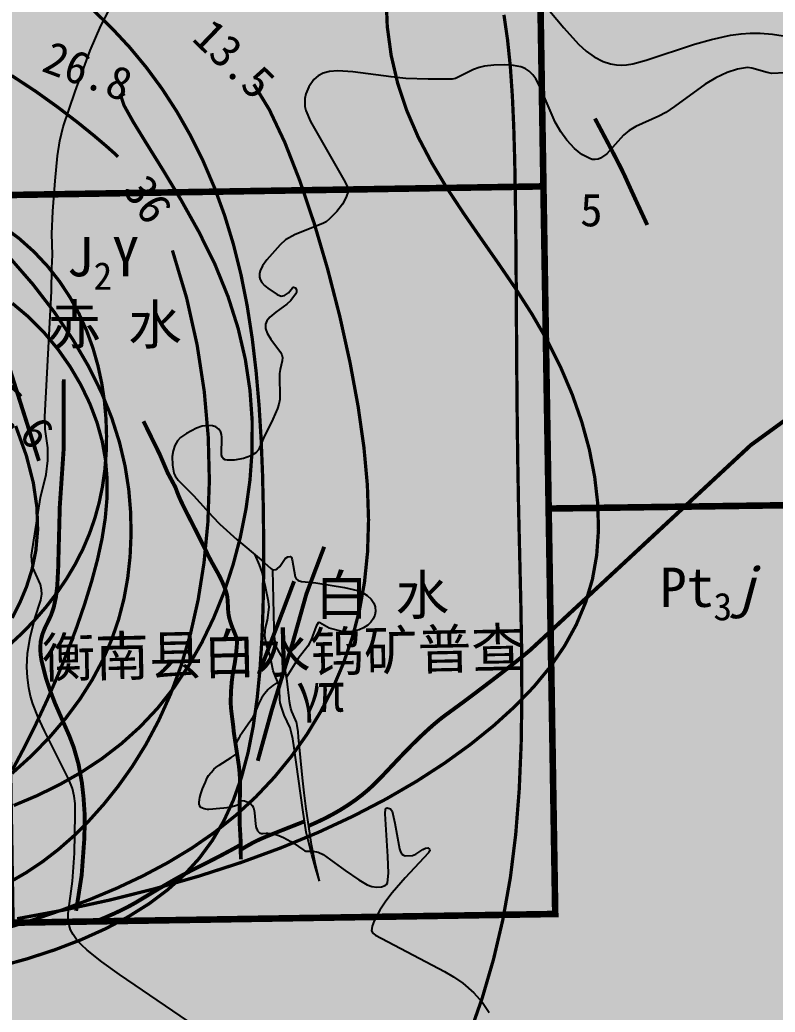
# Model space of a CAD drawing. Extents: x 13788 to 14373, y 59028 to 59855.
# Drawn here: x 14040.7 to 14098.3, y 59502.3 to 59577.8 of the extents above; entities that cross this region are included whole.
import ezdxf

# ---------------------------------------------------------------- set-up
doc = ezdxf.new("R2010")
doc.units = 0
doc.header["$LTSCALE"] = 0.5
doc.header["$MEASUREMENT"] = 0
for name, color, linetype in [('图例WL', 7, 'Continuous'), ('地名', 7, 'Continuous'), ('地层代号', 7, 'Continuous'), ('地质界线', 7, 'Continuous'), ('塘江沅', 7, 'Continuous'), ('填色', 6, 'Continuous'), ('异常WL', 7, 'Continuous'), ('异常WT', 7, 'Continuous'), ('构造', 7, 'Continuous'), ('石英脉', 6, 'Continuous')]:
    doc.layers.add(name, color=color, linetype=linetype)
doc.styles.add('HZTXT', font='', dxfattribs={"height": 1})
doc.styles.get("Standard").update_dxf_attribs({"font": ''})
doc.styles.get('HZTXT').set_extended_font_data('SimSun')
doc.styles.get('Standard').set_extended_font_data('SimSun')

msp = doc.modelspace()

# ---------------------------------------------------------------- hatches: boundary and pattern name
at = {"layer": '地质界线', "linetype": 'Continuous'}
h = msp.add_hatch(color=1, dxfattribs=at)
h.paths.add_polyline_path([(14060.006, 59535.95), (14059.846, 59536.006), (14059.252, 59536.613), (14058.642, 59537.098), (14058.986, 59536.328), (14059.175, 59535.761), (14059.428, 59534.66), (14059.664, 59533.537), (14059.717, 59533.11), (14059.587, 59532.113), (14059.447, 59531.517), (14059.414, 59531.307), (14059.397, 59530.901), (14059.433, 59530.612), (14059.516, 59530.238), (14059.634, 59529.869), (14060.106, 59531.1), (14060.091, 59531.483)])
h.paths.add_polyline_path([(14060.39, 59529.83), (14060.309, 59529.98), (14060.249, 59530.117), (14060.187, 59530.331), (14060.14, 59530.607), (14060.113, 59530.931), (14060.106, 59531.1), (14059.634, 59529.869), (14059.784, 59529.396), (14059.935, 59528.631), (14060.031, 59528.255), (14060.117, 59528.003), (14060.409, 59527.306), (14060.467, 59527.128), (14060.476, 59527.064), (14060.926, 59528.511), (14060.905, 59528.694), (14060.858, 59528.924), (14060.823, 59529.037), (14060.729, 59529.258), (14060.615, 59529.466)])
h.paths.add_polyline_path([(14061.121, 59527.246), (14061.086, 59527.471), (14060.978, 59528.048), (14060.926, 59528.511), (14060.476, 59527.064), (14060.507, 59526.837), (14060.528, 59526.074), (14060.567, 59525.808), (14060.647, 59525.475), (14060.853, 59524.887), (14061.306, 59523.899), (14061.424, 59523.508), (14061.512, 59523.07), (14061.621, 59522.395), (14062.272, 59517.67), (14062.547, 59515.955), (14062.679, 59515.347), (14062.962, 59514.256), (14063.235, 59513.258), (14063.539, 59512.233), (14063.222, 59513.634), (14062.953, 59515.034), (14062.727, 59516.407), (14062.54, 59517.728), (14062.386, 59518.971), (14062.262, 59520.112), (14061.961, 59523.2), (14061.918, 59523.598), (14061.849, 59524.09), (14061.82, 59524.23), (14061.79, 59524.331), (14061.542, 59524.914), (14061.454, 59525.147), (14061.379, 59525.391), (14061.321, 59525.645), (14061.276, 59525.907), (14061.24, 59526.176)])
at = {"layer": '填色', "true_color": 0xf5e173}
h = msp.add_hatch(color=41, dxfattribs=at)
h.paths.add_polyline_path([(14239.999, 59800.002), (13799.999, 59800.002), (13799.999, 59040.002), (14239.999, 59040.002)])
h.paths.add_polyline_path([(14090.685, 59568.548), (14090.638, 59568.658), (14090.592, 59568.768), (14090.546, 59568.878), (14090.5, 59568.986), (14090.454, 59569.095), (14090.409, 59569.202), (14090.364, 59569.309), (14090.319, 59569.414), (14090.275, 59569.519), (14090.231, 59569.623), (14090.187, 59569.726), (14090.144, 59569.828), (14090.101, 59569.929), (14090.058, 59570.028), (14090.016, 59570.127), (14089.975, 59570.224), (14089.934, 59570.32), (14089.893, 59570.415), (14089.853, 59570.508), (14089.814, 59570.6), (14089.775, 59570.69), (14089.736, 59570.779), (14089.699, 59570.866), (14089.662, 59570.952), (14089.625, 59571.036), (14089.589, 59571.118), (14089.554, 59571.198), (14089.52, 59571.277), (14089.486, 59571.354), (14089.486, 59571.354), (14089.721, 59570.818), (14090.262, 59569.55), (14090.726, 59568.451), (14090.726, 59568.451), (14090.726, 59568.451)], flags=16)
at = {"layer": '填色', "linetype": 'Continuous', "true_color": 0xfb98f3}
h = msp.add_hatch(color=211, dxfattribs=at)
h.paths.add_polyline_path([(14067.727, 59509.209), (14068.155, 59510.018), (14068.593, 59510.712), (14069.084, 59511.341), (14070.073, 59512.477), (14071.86, 59514.39), (14071.949, 59514.543), (14071.938, 59514.665), (14071.796, 59514.761), (14071.619, 59514.755), (14071.422, 59514.654), (14070.88, 59514.277), (14070.641, 59514.19), (14070.086, 59514.166), (14069.95, 59514.207), (14069.829, 59514.292), (14069.716, 59514.468), (14069.644, 59514.697), (14069.281, 59516.652), (14069.079, 59517.552), (14068.948, 59517.747), (14068.706, 59517.819), (14068.624, 59517.798), (14068.578, 59517.734), (14068.545, 59517.364), (14068.768, 59514.105), (14068.801, 59512.84), (14068.73, 59512.105), (14068.665, 59511.983), (14068.557, 59511.897), (14068.266, 59511.8), (14067.919, 59511.778), (14067.545, 59511.828), (14067.186, 59511.957), (14066.559, 59512.331), (14065.495, 59513.035), (14063.838, 59514.257), (14063.441, 59514.447), (14063.051, 59514.522), (14063.222, 59513.634), (14063.539, 59512.233), (14063.235, 59513.258), (14062.962, 59514.256), (14062.679, 59515.347), (14062.547, 59515.955), (14062.272, 59517.67), (14061.621, 59522.395), (14061.512, 59523.07), (14061.424, 59523.508), (14061.306, 59523.899), (14060.853, 59524.887), (14060.647, 59525.475), (14060.567, 59525.808), (14060.528, 59526.074), (14060.507, 59526.837), (14060.467, 59527.128), (14060.409, 59527.306), (14060.117, 59528.003), (14060.031, 59528.255), (14059.935, 59528.631), (14059.784, 59529.396), (14059.516, 59530.238), (14059.433, 59530.612), (14059.397, 59530.901), (14059.414, 59531.307), (14059.447, 59531.517), (14059.587, 59532.113), (14059.717, 59533.11), (14059.664, 59533.537), (14059.428, 59534.66), (14059.175, 59535.761), (14058.986, 59536.328), (14058.645, 59537.092), (14057.254, 59538.255), (14055.962, 59539.419), (14055.39, 59540.003), (14053.961, 59541.603), (14052.798, 59542.788), (14052.549, 59543.105), (14052.455, 59543.317), (14052.358, 59543.93), (14052.334, 59544.566), (14052.393, 59545.009), (14052.531, 59545.418), (14052.733, 59545.77), (14052.965, 59546.023), (14053.422, 59546.342), (14054.172, 59546.73), (14054.602, 59546.881), (14055.065, 59546.938), (14055.398, 59546.914), (14055.665, 59546.829), (14055.877, 59546.664), (14056.027, 59546.436), (14056.089, 59546.262), (14056.12, 59546.044), (14056.09, 59544.698), (14056.134, 59544.522), (14056.227, 59544.403), (14056.373, 59544.334), (14056.549, 59544.299), (14057.047, 59544.305), (14057.753, 59544.437), (14058.317, 59544.635), (14058.704, 59544.868), (14058.897, 59545.092), (14059.291, 59545.983), (14059.999, 59547.411), (14060.348, 59548.222), (14060.458, 59548.561), (14060.52, 59548.931), (14060.511, 59550.895), (14060.554, 59551.21), (14060.717, 59551.861), (14060.729, 59552.116), (14060.673, 59552.33), (14060.57, 59552.536), (14059.847, 59553.524), (14059.572, 59553.975), (14059.442, 59554.327), (14059.425, 59554.657), (14059.528, 59554.911), (14059.772, 59555.183), (14060.231, 59555.571), (14061.062, 59556.184), (14061.36, 59556.461), (14061.728, 59556.943), (14061.788, 59557.092), (14061.795, 59557.242), (14061.716, 59557.421), (14061.566, 59557.471), (14061.492, 59557.422), (14061.182, 59557.051), (14060.883, 59556.852), (14060.625, 59556.802), (14060.321, 59556.926), (14059.618, 59557.389), (14059.354, 59557.616), (14059.156, 59557.838), (14059.026, 59558.066), (14058.975, 59558.239), (14058.971, 59558.494), (14059.022, 59558.726), (14059.2, 59559.093), (14059.543, 59559.55), (14060.558, 59560.701), (14060.971, 59561.08), (14061.697, 59561.501), (14063.812, 59562.314), (14064.053, 59562.456), (14064.322, 59562.673), (14064.863, 59563.235), (14065.307, 59563.811), (14065.586, 59564.322), (14065.748, 59564.842), (14065.711, 59565.055), (14065.507, 59565.485), (14062.876, 59570.106), (14062.507, 59570.938), (14062.441, 59571.244), (14062.422, 59571.519), (14062.443, 59571.844), (14062.511, 59572.198), (14062.729, 59572.727), (14063.13, 59573.297), (14063.455, 59573.582), (14063.841, 59573.777), (14064.313, 59573.899), (14064.955, 59573.952), (14066.1, 59573.883), (14069.022, 59573.492), (14070.128, 59573.377), (14071.822, 59573.311), (14073.653, 59573.328), (14073.915, 59573.382), (14075.269, 59574.055), (14075.702, 59574.203), (14076.126, 59574.303), (14076.835, 59574.392), (14077.66, 59574.414), (14078.317, 59574.364), (14078.874, 59574.251), (14079.207, 59574.121), (14079.523, 59573.919), (14079.809, 59573.647), (14080.038, 59573.34), (14080.355, 59572.719), (14081.51, 59570.044), (14081.925, 59569.314), (14082.39, 59568.665), (14082.967, 59568.036), (14083.529, 59567.585), (14084.129, 59567.265), (14084.325, 59567.213), (14084.557, 59567.201), (14084.778, 59567.231), (14084.945, 59567.294), (14085.448, 59567.638), (14086.711, 59569.049), (14087.128, 59569.413), (14087.654, 59569.707), (14089.401, 59570.506), (14089.937, 59570.787), (14090.601, 59571.228), (14092.927, 59572.933), (14093.739, 59573.416), (14094.604, 59573.827), (14095.389, 59574.088), (14096.141, 59574.2), (14096.482, 59574.162), (14097.645, 59573.822), (14098.017, 59573.761), (14098.994, 59573.808), (14100.489, 59574.007), (14102.299, 59574.34), (14103.616, 59574.682), (14104.034, 59574.847), (14104.399, 59575.057), (14104.605, 59575.25), (14104.665, 59575.417), (14104.631, 59575.503), (14104.544, 59575.594), (14104.239, 59575.718), (14102.317, 59576.077), (14098.049, 59576.746), (14097.122, 59576.833), (14096.359, 59576.835), (14095.659, 59576.779), (14094.866, 59576.671), (14093.41, 59576.349), (14092.124, 59575.974), (14088.425, 59574.776), (14087.407, 59574.5), (14086.925, 59574.418), (14086.544, 59574.391), (14086.184, 59574.412), (14085.725, 59574.491), (14085.164, 59574.67), (14084.475, 59575.028), (14083.866, 59575.46), (14083.282, 59575.988), (14082.153, 59577.238), (14078.013, 59582.184), (14077.329, 59582.9), (14076.534, 59583.653), (14075.744, 59584.312), (14074.904, 59584.904), (14074.092, 59585.38), (14073.268, 59585.768), (14072.705, 59585.978), (14072.06, 59586.165), (14071.469, 59586.291), (14070.777, 59586.389), (14061.467, 59587.046), (14060.445, 59587.08), (14059.597, 59587.05), (14057.571, 59586.885), (14056.323, 59586.729), (14055.901, 59586.625), (14055.398, 59586.435), (14053.743, 59585.595), (14052.527, 59584.865), (14052.077, 59584.542), (14051.586, 59584.134), (14050.617, 59583.166), (14049.616, 59581.951), (14048.713, 59580.667), (14047.797, 59579.137), (14046.904, 59577.374), (14046.095, 59575.496), (14044.934, 59572.384), (14044.019, 59569.683), (14043.767, 59568.635), (14043.599, 59567.49), (14043.409, 59565.569), (14043.227, 59563.255), (14043.151, 59561.53), (14043.208, 59559.946), (14043.155, 59558.921), (14043.125, 59557.17), (14042.623, 59547.599), (14042.646, 59546.656), (14042.853, 59545.238), (14042.847, 59544.283), (14042.73, 59543.2), (14042.301, 59541.453), (14041.606, 59537.057), (14041.63, 59536.603), (14041.717, 59536.133), (14042.29, 59534.821), (14042.388, 59534.425), (14042.403, 59534.084), (14042.318, 59533.623), (14041.858, 59532.249), (14041.503, 59530.801), (14041.306, 59529.602), (14041.262, 59528.522), (14041.3, 59527.752), (14041.405, 59526.964), (14041.535, 59526.321), (14041.712, 59525.744), (14042.107, 59524.774), (14042.6, 59523.687), (14044.45, 59519.964), (14044.729, 59519.284), (14044.874, 59518.699), (14044.929, 59518.141), (14044.949, 59517.294), (14044.887, 59514.376), (14044.736, 59512.22), (14044.401, 59509.777), (14044.409, 59509.193), (14044.473, 59508.871), (14044.594, 59508.529), (14044.782, 59508.168), (14045.052, 59507.789), (14045.411, 59507.391), (14045.854, 59506.975), (14046.962, 59506.087), (14048.31, 59505.125), (14054.678, 59500.778), (14058.309, 59498.256), (14060.462, 59496.703), (14060.969, 59496.299), (14061.286, 59495.995), (14061.867, 59495.247), (14062.547, 59494.191), (14063.196, 59493.006), (14063.771, 59491.759), (14064.502, 59489.825), (14065.189, 59487.808), (14065.533, 59486.59), (14065.831, 59485.174), (14066.038, 59483.801), (14066.171, 59482.533), (14066.266, 59481.009), (14066.291, 59479.683), (14066.251, 59477.798), (14066.155, 59475.925), (14066.033, 59474.476), (14065.825, 59472.758), (14065.445, 59470.36), (14064.897, 59467.797), (14064.12, 59464.843), (14062.304, 59458.698), (14062.057, 59457.527), (14061.904, 59456.301), (14061.857, 59455.578), (14061.854, 59454.958), (14061.893, 59454.255), (14061.975, 59453.546), (14062.107, 59452.809), (14062.304, 59451.983), (14062.495, 59451.338), (14062.733, 59450.686), (14063.512, 59448.855), (14065.747, 59444.006), (14066.471, 59442.28), (14066.904, 59441.096), (14067.202, 59440.167), (14068.016, 59437.112), (14068.251, 59436.34), (14068.726, 59435.139), (14069.321, 59433.912), (14069.816, 59433.049), (14070.377, 59432.2), (14071.083, 59431.262), (14071.726, 59430.518), (14072.423, 59429.803), (14073.179, 59429.11), (14074.008, 59428.434), (14074.895, 59427.791), (14075.986, 59427.1), (14077.187, 59426.453), (14078.555, 59425.836), (14080.075, 59425.257), (14081.253, 59424.899), (14082.512, 59424.629), (14083.442, 59424.524), (14084.326, 59424.546), (14085.527, 59424.727), (14086.694, 59425.035), (14088.093, 59425.536), (14089.713, 59426.255), (14091.414, 59427.132), (14092.627, 59427.839), (14093.15, 59428.231), (14093.646, 59428.66), (14093.936, 59428.96), (14094.22, 59429.326), (14094.508, 59429.828), (14094.69, 59430.319), (14094.779, 59430.768), (14094.814, 59431.386), (14094.78, 59432.093), (14094.685, 59432.76), (14094.515, 59433.468), (14094.23, 59434.324), (14093.84, 59435.23), (14093.412, 59436.035), (14088.905, 59443.099), (14088.375, 59443.99), (14087.845, 59444.984), (14087.093, 59446.608), (14086.54, 59448.072), (14086.081, 59449.71), (14085.809, 59451.223), (14085.656, 59452.91), (14085.638, 59454.424), (14085.747, 59456.147), (14086.004, 59457.981), (14086.291, 59459.361), (14086.637, 59460.623), (14088.012, 59464.648), (14088.421, 59465.963), (14088.709, 59467.172), (14088.934, 59468.588), (14089.018, 59469.887), (14088.97, 59471.059), (14088.877, 59471.754), (14088.752, 59472.401), (14088.593, 59473.043), (14088.409, 59473.618), (14088.164, 59474.215), (14087.806, 59474.954), (14086.94, 59476.485), (14086.484, 59477.16), (14086.061, 59477.715), (14085.669, 59478.165), (14085.278, 59478.529), (14084.73, 59478.963), (14084.321, 59479.189), (14079.91, 59480.96), (14079.177, 59481.306), (14078.349, 59481.78), (14077.429, 59482.431), (14076.742, 59483.059), (14076.116, 59483.857), (14075.911, 59484.198), (14075.727, 59484.598), (14075.458, 59485.47), (14075.278, 59486.466), (14075.214, 59487.353), (14075.246, 59488.368), (14075.473, 59490.749), (14075.78, 59492.732), (14076.113, 59494.237), (14076.879, 59497.105), (14077.059, 59498.117), (14077.132, 59499.084), (14077.108, 59500.078), (14077.001, 59500.793), (14076.814, 59501.446), (14076.47, 59502.219), (14075.971, 59502.98), (14075.305, 59503.73), (14074.461, 59504.455), (14073.769, 59504.931), (14073.065, 59505.341), (14067.825, 59508.115), (14067.602, 59508.271), (14067.504, 59508.451), (14067.569, 59508.814)])
h.paths.add_polyline_path([(14060.978, 59528.048), (14061.03, 59527.772), (14061.457, 59528.419), (14061.981, 59529.319), (14062.512, 59529.879), (14062.686, 59530.127), (14062.919, 59530.622), (14063.283, 59531.645), (14063.427, 59531.906), (14063.508, 59531.944), (14063.583, 59531.928), (14064.095, 59531.582), (14064.29, 59531.488), (14065.16, 59531.255), (14065.517, 59531.211), (14065.902, 59531.214), (14066.494, 59531.339), (14066.869, 59531.497), (14067.205, 59531.706), (14067.481, 59531.959), (14067.683, 59532.249), (14067.803, 59532.567), (14067.833, 59532.905), (14067.764, 59533.253), (14067.691, 59533.427), (14067.461, 59533.763), (14067.112, 59534.065), (14066.638, 59534.314), (14066.353, 59534.413), (14065.4, 59534.62), (14063.835, 59534.825), (14063.38, 59534.97), (14062.268, 59535.033), (14062.036, 59535.083), (14061.879, 59535.153), (14061.748, 59535.278), (14061.638, 59535.5), (14061.524, 59536.595), (14061.436, 59536.869), (14061.323, 59536.98), (14061.141, 59536.967), (14060.945, 59536.833), (14060.823, 59536.685), (14060.58, 59536.259), (14060.451, 59536.103), (14060.297, 59535.981), (14060.086, 59535.922), (14060.006, 59535.95), (14060.091, 59531.483), (14060.113, 59530.931), (14060.14, 59530.607), (14060.187, 59530.331), (14060.249, 59530.117), (14060.309, 59529.98), (14060.39, 59529.83), (14060.615, 59529.466), (14060.729, 59529.258), (14060.823, 59529.037), (14060.858, 59528.924), (14060.905, 59528.694)], flags=17)

# ---------------------------------------------------------------- linework, layer by layer
at = {"layer": '地质界线', "linetype": 'Continuous'}
for points in [[(14078.013, 59582.184), (14082.153, 59577.238), (14083.282, 59575.988), (14083.866, 59575.46), (14084.475, 59575.028), (14085.164, 59574.67), (14085.725, 59574.491), (14086.184, 59574.412), (14086.544, 59574.391), (14086.925, 59574.418), (14087.407, 59574.5), (14088.425, 59574.776), (14092.124, 59575.974), (14093.41, 59576.349), (14094.866, 59576.671), (14095.659, 59576.779), (14096.359, 59576.835), (14097.122, 59576.833), (14098.049, 59576.746), (14102.317, 59576.077)], [(14054.678, 59500.778), (14048.31, 59505.125), (14046.962, 59506.087), (14045.854, 59506.975), (14045.411, 59507.391), (14045.052, 59507.789), (14044.782, 59508.168), (14044.594, 59508.529), (14044.473, 59508.871), (14044.409, 59509.193), (14044.401, 59509.777), (14044.736, 59512.22), (14044.887, 59514.376), (14044.949, 59517.294), (14044.929, 59518.141), (14044.874, 59518.699), (14044.729, 59519.284), (14044.45, 59519.964), (14042.6, 59523.687), (14042.107, 59524.774), (14041.712, 59525.744), (14041.535, 59526.321), (14041.405, 59526.964), (14041.3, 59527.752), (14041.262, 59528.522), (14041.306, 59529.602), (14041.503, 59530.801), (14041.858, 59532.249), (14042.318, 59533.623), (14042.403, 59534.084), (14042.388, 59534.425), (14042.29, 59534.821), (14041.717, 59536.133), (14041.63, 59536.603), (14041.606, 59537.057), (14042.301, 59541.453), (14042.73, 59543.2), (14042.847, 59544.283), (14042.853, 59545.238), (14042.646, 59546.656), (14042.623, 59547.599), (14043.125, 59557.17), (14043.155, 59558.921), (14043.208, 59559.946), (14043.151, 59561.53), (14043.227, 59563.255), (14043.409, 59565.569), (14043.599, 59567.49), (14043.767, 59568.635), (14044.019, 59569.683), (14044.934, 59572.384), (14046.095, 59575.496), (14046.904, 59577.374), (14047.797, 59579.137)], [(14098.994, 59573.808), (14098.017, 59573.761), (14097.645, 59573.822), (14096.482, 59574.162), (14096.141, 59574.2), (14095.389, 59574.088), (14094.604, 59573.827), (14093.739, 59573.416), (14092.927, 59572.933), (14090.601, 59571.228), (14089.937, 59570.787), (14089.401, 59570.506), (14087.654, 59569.707), (14087.128, 59569.413), (14086.711, 59569.049), (14085.448, 59567.638), (14084.945, 59567.294), (14084.778, 59567.231), (14084.557, 59567.201), (14084.325, 59567.213), (14084.129, 59567.265), (14083.529, 59567.585), (14082.967, 59568.036), (14082.39, 59568.665), (14081.925, 59569.314), (14081.51, 59570.044), (14080.355, 59572.719), (14080.038, 59573.34), (14079.809, 59573.647), (14079.523, 59573.919), (14079.207, 59574.121), (14078.874, 59574.251), (14078.317, 59574.364), (14077.66, 59574.414), (14076.835, 59574.392), (14076.126, 59574.303), (14075.702, 59574.203), (14075.269, 59574.055), (14073.915, 59573.382), (14073.653, 59573.328), (14071.822, 59573.311), (14070.128, 59573.377), (14069.022, 59573.492), (14066.1, 59573.883), (14064.955, 59573.952), (14064.313, 59573.899), (14063.841, 59573.777), (14063.455, 59573.582), (14063.13, 59573.297), (14062.729, 59572.727), (14062.511, 59572.198), (14062.443, 59571.844), (14062.422, 59571.519), (14062.441, 59571.244), (14062.507, 59570.938), (14062.876, 59570.106), (14065.507, 59565.485), (14065.711, 59565.055), (14065.748, 59564.842), (14065.586, 59564.322), (14065.307, 59563.811), (14064.863, 59563.235), (14064.322, 59562.673), (14064.053, 59562.456), (14063.812, 59562.314), (14061.697, 59561.501), (14060.971, 59561.08), (14060.558, 59560.701), (14059.543, 59559.55), (14059.2, 59559.093), (14059.022, 59558.726), (14058.971, 59558.494), (14058.975, 59558.239), (14059.026, 59558.066), (14059.156, 59557.838), (14059.354, 59557.616), (14059.618, 59557.389), (14060.321, 59556.926), (14060.625, 59556.802), (14060.883, 59556.852), (14061.182, 59557.051), (14061.492, 59557.422), (14061.566, 59557.471), (14061.716, 59557.421), (14061.795, 59557.242), (14061.788, 59557.092), (14061.728, 59556.943), (14061.36, 59556.461), (14061.062, 59556.184), (14060.231, 59555.571), (14059.772, 59555.183), (14059.528, 59554.911), (14059.425, 59554.657), (14059.442, 59554.327), (14059.572, 59553.975), (14059.847, 59553.524), (14060.57, 59552.536), (14060.673, 59552.33), (14060.729, 59552.116), (14060.717, 59551.861), (14060.554, 59551.21), (14060.511, 59550.895), (14060.52, 59548.931), (14060.458, 59548.561), (14060.348, 59548.222), (14059.999, 59547.411), (14059.291, 59545.983), (14058.897, 59545.092), (14058.704, 59544.868), (14058.317, 59544.635), (14057.753, 59544.437), (14057.047, 59544.305), (14056.549, 59544.299), (14056.373, 59544.334), (14056.227, 59544.403), (14056.134, 59544.522), (14056.09, 59544.698), (14056.12, 59546.044), (14056.089, 59546.262), (14056.027, 59546.436), (14055.877, 59546.664), (14055.665, 59546.829), (14055.398, 59546.914), (14055.065, 59546.938), (14054.602, 59546.881), (14054.172, 59546.73), (14053.422, 59546.342), (14052.965, 59546.023), (14052.733, 59545.77), (14052.531, 59545.418), (14052.393, 59545.009), (14052.334, 59544.566), (14052.358, 59543.93), (14052.455, 59543.317), (14052.549, 59543.105), (14052.798, 59542.788), (14053.961, 59541.603), (14055.39, 59540.003), (14055.962, 59539.419), (14057.254, 59538.255), (14059.096, 59536.714), (14059.837, 59536.054), (14059.958, 59535.978), (14060.081, 59535.945), (14060.215, 59535.962), (14060.331, 59536.016), (14060.536, 59536.212), (14060.938, 59536.813), (14061.138, 59536.947), (14061.311, 59536.959), (14061.406, 59536.885), (14061.48, 59536.711), (14061.693, 59535.41), (14061.782, 59535.254), (14061.92, 59535.14), (14062.172, 59535.058), (14063.271, 59534.957), (14065.451, 59534.594), (14066.435, 59534.379), (14066.823, 59534.214), (14067.19, 59533.985), (14067.476, 59533.717), (14067.698, 59533.394), (14067.789, 59533.115), (14067.817, 59532.779), (14067.766, 59532.489), (14067.649, 59532.216), (14067.469, 59531.965), (14067.233, 59531.743), (14066.907, 59531.529), (14066.572, 59531.381), (14065.877, 59531.228), (14065.568, 59531.217), (14065.273, 59531.246), (14064.288, 59531.502), (14063.573, 59531.92), (14063.517, 59531.936), (14063.455, 59531.911), (14063.303, 59531.656), (14062.904, 59530.619), (14062.671, 59530.123), (14061.938, 59529.187), (14061.03, 59527.772)], [(14063.051, 59514.522), (14063.441, 59514.447), (14063.838, 59514.257), (14065.495, 59513.035), (14066.559, 59512.331), (14067.186, 59511.957), (14067.545, 59511.828), (14067.919, 59511.778), (14068.266, 59511.8), (14068.557, 59511.897), (14068.665, 59511.983), (14068.73, 59512.105), (14068.801, 59512.84), (14068.768, 59514.105), (14068.545, 59517.364), (14068.578, 59517.734), (14068.624, 59517.798), (14068.706, 59517.819), (14068.948, 59517.747), (14069.079, 59517.552), (14069.281, 59516.652), (14069.644, 59514.697), (14069.716, 59514.468), (14069.829, 59514.292), (14069.95, 59514.207), (14070.086, 59514.166), (14070.641, 59514.19), (14070.88, 59514.277), (14071.422, 59514.654), (14071.619, 59514.755), (14071.796, 59514.761), (14071.938, 59514.665), (14071.949, 59514.543), (14071.86, 59514.39), (14070.073, 59512.477), (14069.084, 59511.341), (14068.593, 59510.712), (14068.155, 59510.018), (14067.727, 59509.209), (14067.569, 59508.814), (14067.504, 59508.451), (14067.602, 59508.271), (14067.825, 59508.115), (14073.065, 59505.341), (14073.769, 59504.931), (14074.461, 59504.455), (14075.305, 59503.73), (14075.971, 59502.98), (14076.47, 59502.219)]]:
    msp.add_lwpolyline(points, dxfattribs=at)
at = {"layer": '地质界线', "color": 7, "linetype": 'Continuous'}
msp.add_lwpolyline([(14063.539, 59512.233), (14063.235, 59513.258), (14062.962, 59514.256), (14062.679, 59515.347), (14062.547, 59515.955), (14062.272, 59517.67), (14061.621, 59522.395), (14061.512, 59523.07), (14061.424, 59523.508), (14061.306, 59523.899), (14060.853, 59524.887), (14060.647, 59525.475), (14060.567, 59525.808), (14060.528, 59526.074), (14060.507, 59526.837), (14060.467, 59527.128), (14060.409, 59527.306), (14060.117, 59528.003), (14060.031, 59528.255), (14059.935, 59528.631), (14059.784, 59529.396), (14059.516, 59530.238), (14059.433, 59530.612), (14059.397, 59530.901), (14059.414, 59531.307), (14059.447, 59531.517), (14059.587, 59532.113), (14059.717, 59533.11), (14059.664, 59533.537), (14059.428, 59534.66), (14059.175, 59535.761), (14058.986, 59536.328), (14058.644, 59537.093)], dxfattribs=at)
at = {"layer": '地质界线', "linetype": 'Continuous', "flags": 128}
for points in [[(14063.539, 59512.233), (14063.222, 59513.634), (14062.953, 59515.034), (14062.727, 59516.407), (14062.54, 59517.728), (14062.386, 59518.971), (14062.262, 59520.112), (14061.961, 59523.2), (14061.918, 59523.598), (14061.849, 59524.09), (14061.82, 59524.23), (14061.79, 59524.331), (14061.542, 59524.914), (14061.454, 59525.147), (14061.379, 59525.391), (14061.321, 59525.645), (14061.276, 59525.907), (14061.24, 59526.176), (14061.121, 59527.246), (14061.086, 59527.471), (14060.978, 59528.048), (14060.905, 59528.694), (14060.858, 59528.924), (14060.823, 59529.037), (14060.729, 59529.258), (14060.615, 59529.466), (14060.39, 59529.83), (14060.309, 59529.98), (14060.249, 59530.117), (14060.187, 59530.331), (14060.14, 59530.607), (14060.113, 59530.931), (14060.091, 59531.483), (14060.006, 59535.95)], [(14060.372, 59527.394), (14060.002, 59527.125), (14059.867, 59527.023), (14059.749, 59526.924), (14059.646, 59526.828), (14059.477, 59526.647), (14059.285, 59526.399), (14059.133, 59526.166), (14058.995, 59525.909), (14058.902, 59525.705), (14058.567, 59524.917), (14058.483, 59524.743), (14058.4, 59524.597), (14058.311, 59524.464), (14058.106, 59524.189), (14057.66, 59523.527), (14057.483, 59523.267), (14057.414, 59523.136), (14057.322, 59522.996), (14057.16, 59522.676)], [(14060.372, 59527.394), (14060.002, 59527.125), (14059.867, 59527.023), (14059.749, 59526.924), (14059.646, 59526.828), (14059.477, 59526.647), (14059.285, 59526.399), (14059.133, 59526.166), (14058.995, 59525.909), (14058.902, 59525.705), (14058.567, 59524.917), (14058.483, 59524.743), (14058.4, 59524.597), (14058.311, 59524.464), (14058.106, 59524.189), (14057.66, 59523.527), (14057.483, 59523.267), (14057.414, 59523.136), (14057.322, 59522.996), (14057.16, 59522.676)], [(14055.026, 59520.161), (14055.09, 59520.269), (14055.267, 59520.494), (14055.322, 59520.545), (14055.442, 59520.685), (14055.506, 59520.75), (14055.649, 59520.877), (14055.911, 59521.07), (14056.823, 59521.643), (14057.121, 59521.844), (14057.27, 59521.953)], [(14055.113, 59517.686), (14055.016, 59517.687), (14054.763, 59517.734), (14054.638, 59517.786), (14054.541, 59517.843), (14054.471, 59517.904), (14054.424, 59517.97), (14054.395, 59518.044), (14054.382, 59518.126), (14054.382, 59518.222), (14054.407, 59518.462), (14054.435, 59518.615), (14054.51, 59518.895), (14054.648, 59519.267), (14054.748, 59519.502), (14054.867, 59519.76), (14054.946, 59519.966), (14055.026, 59520.161)], [(14057.475, 59518.095), (14057.221, 59518.004), (14056.811, 59517.878), (14056.503, 59517.811), (14056.262, 59517.782), (14055.947, 59517.768), (14055.671, 59517.733), (14055.425, 59517.709), (14055.113, 59517.686)], [(14057.481, 59518.363), (14057.827, 59518.34), (14058.092, 59518.261), (14058.289, 59518.138), (14058.427, 59517.982), (14058.519, 59517.804), (14058.574, 59517.614), (14058.605, 59517.424), (14058.668, 59516.605), (14058.695, 59516.432), (14058.714, 59516.354), (14058.768, 59516.206), (14058.839, 59516.075), (14058.92, 59515.969), (14059.008, 59515.897), (14059.052, 59515.875), (14059.145, 59515.856), (14059.244, 59515.859), (14059.483, 59515.881), (14059.622, 59515.881), (14059.832, 59515.869), (14060.063, 59515.841), (14060.223, 59515.797), (14060.452, 59515.707), (14060.8, 59515.552), (14061.076, 59515.416), (14061.36, 59515.262), (14061.632, 59515.093), (14062.283, 59514.634), (14062.435, 59514.55), (14062.498, 59514.526), (14062.609, 59514.505), (14062.893, 59514.52)]]:
    msp.add_lwpolyline(points, dxfattribs=at)
at = {"layer": '塘江沅', "color": 5, "ltscale": 2, "const_width": 0.5, "flags": 128}
msp.add_lwpolyline([(14096.145, 59628.322), (14116.567, 59628.656), (14117.473, 59577.039), (14154.954, 59577.548), (14155.84, 59541.664), (14081.005, 59540.613), (14080.326, 59582.486), (14096.887, 59582.755)], close=True, dxfattribs=at)
msp.add_lwpolyline([(14039.198, 59564.485), (14080.607, 59565.154), (14081.506, 59509.731), (14040.088, 59509.062), (14039.198, 59564.485)], dxfattribs=at)
at = {"layer": '异常WL', "color": 210, "const_width": 0.25}
msp.add_lwpolyline([(14040.519, 59509.371), (14044.024, 59510.021), (14047.529, 59510.784), (14050.985, 59511.65), (14054.347, 59512.609), (14057.569, 59513.651), (14060.612, 59514.769), (14063.469, 59515.953), (14066.143, 59517.198), (14068.636, 59518.496), (14070.949, 59519.841), (14073.084, 59521.225), (14075.044, 59522.643), (14076.829, 59524.086), (14078.442, 59525.551), (14079.879, 59527.044), (14081.139, 59528.573), (14082.217, 59530.148), (14083.112, 59531.775), (14083.821, 59533.465), (14084.34, 59535.226), (14084.666, 59537.066), (14084.8, 59538.99), (14084.745, 59540.984), (14084.51, 59543.031), (14084.103, 59545.112), (14083.529, 59547.21), (14082.798, 59549.308), (14081.915, 59551.387), (14080.89, 59553.43), (14079.734, 59555.424), (14078.48, 59557.376), (14077.167, 59559.3), (14075.833, 59561.208), (14074.517, 59563.112), (14073.256, 59565.026), (14072.09, 59566.961), (14071.057, 59568.93), (14070.191, 59570.946), (14069.505, 59573.014), (14069.008, 59575.141), (14068.712, 59577.332), (14068.624, 59579.593)], dxfattribs=at)
at = {"layer": '异常WL', "color": 90, "const_width": 0.25}
for points in [[(14046.327, 59578.565), (14047.723, 59577.214), (14049.071, 59575.767), (14050.355, 59574.222), (14051.563, 59572.581), (14052.69, 59570.842), (14053.733, 59569.008), (14054.688, 59567.078), (14055.553, 59565.053), (14056.325, 59562.935), (14056.999, 59560.723), (14057.574, 59558.419), (14058.047, 59556.025), (14058.428, 59553.556), (14058.724, 59551.029), (14058.948, 59548.46), (14059.106, 59545.866), (14059.211, 59543.263), (14059.271, 59540.669), (14059.297, 59538.1), (14059.293, 59535.572), (14059.253, 59533.099), (14059.166, 59530.693), (14059.018, 59528.367), (14058.8, 59526.135), (14058.499, 59524.009), (14058.104, 59522.003), (14057.603, 59520.128), (14056.987, 59518.394), (14056.249, 59516.796), (14055.384, 59515.323), (14054.388, 59513.967), (14053.255, 59512.719), (14051.981, 59511.568), (14050.56, 59510.506), (14048.989, 59509.523), (14047.264, 59508.611), (14045.394, 59507.771), (14043.391, 59507.003), (14041.265, 59506.311), (14039.028, 59505.695)], [(14040.108, 59573.591), (14041.931, 59572.393), (14043.618, 59571.185), (14045.118, 59570.036), (14046.378, 59569.016), (14047.346, 59568.192), (14047.971, 59567.635), (14048.201, 59567.411)], [(14052.346, 59560.277), (14053.428, 59556.662), (14054.23, 59553.071), (14054.773, 59549.533), (14055.076, 59546.078), (14055.161, 59542.735), (14055.047, 59539.533), (14054.756, 59536.501), (14054.308, 59533.668), (14053.722, 59531.057), (14053.015, 59528.661), (14052.203, 59526.467), (14051.3, 59524.463), (14050.324, 59522.634), (14049.289, 59520.969), (14048.21, 59519.454), (14047.105, 59518.075), (14045.983, 59516.821), (14044.842, 59515.684), (14043.673, 59514.654), (14042.469, 59513.725), (14041.223, 59512.89), (14039.925, 59512.139)]]:
    msp.add_lwpolyline(points, dxfattribs=at)
at = {"layer": '异常WL', "color": 94, "true_color": 0x00af00, "const_width": 0.25}
for points in [[(14075.008, 59500.648), (14075.959, 59503.375), (14076.803, 59506.268), (14077.519, 59509.312), (14078.087, 59512.491), (14078.496, 59515.791), (14078.763, 59519.194), (14078.911, 59522.683), (14078.964, 59526.239), (14078.947, 59529.846), (14078.883, 59533.485), (14078.797, 59537.139), (14078.712, 59540.789), (14078.648, 59544.418), (14078.604, 59548.001), (14078.573, 59551.513), (14078.551, 59554.929), (14078.53, 59558.224), (14078.505, 59561.372), (14078.47, 59564.349), (14078.42, 59567.129), (14078.346, 59569.695), (14078.239, 59572.063), (14078.087, 59574.257), (14077.877, 59576.302), (14077.6, 59578.219)], [(14040.158, 59556.244), (14041.412, 59555.189), (14042.571, 59554.017), (14043.625, 59552.751), (14044.564, 59551.411), (14045.381, 59550.017), (14046.065, 59548.592), (14046.608, 59547.156), (14047.003, 59545.724), (14047.256, 59544.291), (14047.373, 59542.847), (14047.363, 59541.381), (14047.233, 59539.882), (14046.991, 59538.34), (14046.644, 59536.744), (14046.2, 59535.083), (14045.666, 59533.351), (14045.052, 59531.563), (14044.366, 59529.738), (14043.617, 59527.895), (14042.814, 59526.052), (14041.965, 59524.23), (14041.081, 59522.446), (14040.169, 59520.721)]]:
    msp.add_lwpolyline(points, dxfattribs=at)
at = {"layer": '异常WL', "color": 10, "const_width": 0.25}
for points in [[(14058.548, 59572.934), (14059.727, 59571.002), (14060.906, 59568.507), (14062.058, 59565.567), (14063.158, 59562.302), (14064.177, 59558.832), (14065.091, 59555.277), (14065.872, 59551.756), (14066.493, 59548.389), (14066.935, 59545.271), (14067.197, 59542.399), (14067.287, 59539.748), (14067.211, 59537.29), (14066.977, 59534.999), (14066.59, 59532.848), (14066.057, 59530.811), (14065.386, 59528.86), (14064.582, 59526.975), (14063.649, 59525.157), (14062.591, 59523.409), (14061.412, 59521.739), (14060.115, 59520.152), (14058.703, 59518.653), (14057.181, 59517.249), (14055.551, 59515.944), (14053.819, 59514.743), (14051.995, 59513.64), (14050.091, 59512.628), (14048.118, 59511.699), (14046.089, 59510.846), (14044.014, 59510.062), (14041.906, 59509.339), (14039.777, 59508.669)], [(14048.717, 59572.221), (14048.406, 59572.077), (14048.66, 59571.326), (14049.365, 59570.061), (14050.403, 59568.372), (14051.661, 59566.351), (14053.021, 59564.09), (14054.369, 59561.679), (14055.588, 59559.211), (14056.584, 59556.761), (14057.351, 59554.346), (14057.903, 59551.965), (14058.255, 59549.619), (14058.422, 59547.308), (14058.417, 59545.033), (14058.256, 59542.795), (14057.953, 59540.594), (14057.521, 59538.432), (14056.966, 59536.32), (14056.29, 59534.271), (14055.497, 59532.297), (14054.59, 59530.411), (14053.573, 59528.625), (14052.448, 59526.953), (14051.22, 59525.406), (14049.892, 59523.994), (14048.471, 59522.713), (14046.966, 59521.554), (14045.384, 59520.511), (14043.734, 59519.575), (14042.022, 59518.739), (14040.258, 59517.995)], [(14039.414, 59562.121), (14040.667, 59561.189), (14041.807, 59560.17), (14042.835, 59559.073), (14043.751, 59557.911), (14044.552, 59556.695), (14045.242, 59555.435), (14045.822, 59554.141), (14046.3, 59552.821), (14046.68, 59551.483), (14046.968, 59550.137), (14047.169, 59548.79), (14047.288, 59547.45), (14047.331, 59546.127), (14047.301, 59544.827), (14047.199, 59543.552), (14047.022, 59542.299), (14046.768, 59541.07), (14046.436, 59539.864), (14046.022, 59538.679), (14045.525, 59537.516), (14044.943, 59536.373), (14044.275, 59535.251), (14043.526, 59534.155), (14042.701, 59533.09), (14041.806, 59532.06), (14040.845, 59531.072), (14039.825, 59530.13)]]:
    msp.add_lwpolyline(points, dxfattribs=at)
at = {"layer": '异常WL', "color": 170, "const_width": 0.25}
for points in [[(14040.136, 59520.446), (14041.62, 59521.789), (14042.984, 59523.19), (14044.218, 59524.634), (14045.31, 59526.106), (14046.255, 59527.595), (14047.055, 59529.1), (14047.718, 59530.624), (14048.249, 59532.17), (14048.656, 59533.741), (14048.945, 59535.338), (14049.123, 59536.964), (14049.196, 59538.623), (14049.167, 59540.316), (14049.023, 59542.048), (14048.747, 59543.823), (14048.32, 59545.644), (14047.726, 59547.517), (14046.948, 59549.444), (14045.968, 59551.431), (14044.77, 59553.481), (14043.343, 59555.588), (14041.713, 59557.704), (14039.913, 59559.774)], [(14040.408, 59546.907), (14041.222, 59544.644), (14041.751, 59542.581), (14042.027, 59540.701), (14042.081, 59538.986), (14041.946, 59537.418), (14041.654, 59535.981), (14041.235, 59534.657), (14040.722, 59533.428), (14040.141, 59532.278)]]:
    msp.add_lwpolyline(points, dxfattribs=at)
at = {"layer": '构造', "const_width": 0.3}
for points in [[(14062.736, 59516.447), (14063.233, 59516.667), (14063.688, 59516.88), (14064.106, 59517.087), (14064.49, 59517.289), (14064.843, 59517.486), (14065.169, 59517.677), (14065.754, 59518.047), (14066.269, 59518.404), (14066.73, 59518.752), (14067.151, 59519.099), (14067.35, 59519.274), (14067.732, 59519.631), (14068.288, 59520.193), (14069.67, 59521.662), (14070.551, 59522.569), (14071.003, 59523.015), (14071.453, 59523.444), (14071.889, 59523.845), (14072.3, 59524.206), (14072.673, 59524.516), (14073.017, 59524.785), (14074.36, 59525.768), (14075.186, 59526.384), (14076.686, 59527.523), (14077.615, 59528.238), (14078.605, 59529.02), (14079.107, 59529.426), (14079.605, 59529.838), (14096.405, 59545.449), (14107.405, 59553.446)], [(14057.554, 59514.624), (14058.036, 59514.912), (14058.412, 59515.123), (14058.709, 59515.276), (14059.059, 59515.44), (14059.482, 59515.62), (14060.451, 59516.014), (14062.405, 59516.783)], [(14046.537, 59509.176), (14047.27, 59509.482), (14047.891, 59509.755), (14048.415, 59510), (14048.859, 59510.221), (14049.236, 59510.422), (14049.563, 59510.607), (14051.402, 59511.709), (14052.295, 59512.231), (14052.928, 59512.588), (14053.671, 59512.982), (14055.06, 59513.681), (14055.948, 59514.136), (14056.959, 59514.676), (14057.508, 59514.981)]]:
    msp.add_lwpolyline(points, dxfattribs=at)
at = {"layer": '构造', "const_width": 0.3, "elevation": 68}
msp.add_lwpolyline([(14045.011, 59509.968), (14045.435, 59512.687), (14045.631, 59515.371), (14045.666, 59516.532), (14045.656, 59517.439), (14045.577, 59518.601), (14045.451, 59519.738), (14045.196, 59521.145), (14044.827, 59522.434), (14044.498, 59523.292), (14043.411, 59525.765), (14043.025, 59526.777), (14042.714, 59527.697), (14042.387, 59528.986), (14042.31, 59529.476), (14042.279, 59529.93), (14042.311, 59530.488), (14042.438, 59531.023), (14042.62, 59531.485), (14043.101, 59532.481), (14043.31, 59533.097), (14043.471, 59533.85), (14043.577, 59534.716), (14043.647, 59536.096), (14043.77, 59540.805), (14044.057, 59545.044), (14044.075, 59550.445)], dxfattribs=at)
at = {"layer": '构造'}
msp.add_lwpolyline([(14050.144, 59547.26, 0.3, 0.3, 0), (14051.382, 59544.745, 0.3, 0.3, 0), (14051.984, 59543.335, 0.3, 0.3, 0), (14052.576, 59542.236, 0.3, 0.3, 0), (14052.733, 59541.808, 0.3, 0.3, 0), (14052.812, 59541.609, 0.3, 0.3, 0), (14052.981, 59541.221, 0.3, 0.3, 0), (14053.264, 59540.633, 0.3, 0.3, 0), (14054.213, 59538.78, 0.3, 0.3, 0), (14055.167, 59536.863, 0.3, 0.3, 0), (14055.34, 59536.537, 0.3, 0.3, 0), (14055.827, 59535.667, 0.3, 0.3, 0), (14055.967, 59535.399, 0.3, 0.3, 0), (14056.15, 59535.014, 0.3, 0.3, 0), (14056.297, 59534.666, 0.3, 0.3, 0), (14056.408, 59534.371, 0.3, 0.3, 0), (14056.485, 59534.112, 0.3, 0.3, 0), (14056.52, 59533.942, 0.3, 0.3, 0), (14056.543, 59533.763, 0.3, 0.3, 0), (14056.558, 59533.571, 0.3, 0.3, 0), (14056.594, 59532.808, 0.3, 0.3, 0), (14056.626, 59532.538, 0.3, 0.3, 0), (14056.662, 59532.351, 0.3, 0.3, 0), (14056.741, 59532.05, 0.3, 0.3, 0), (14056.843, 59531.74, 0.3, 0.3, 0), (14056.919, 59531.538, 0.3, 0.3, 0), (14057.143, 59530.996, 0.3, 0.3, 0), (14057.197, 59530.842, 0.3, 0.3, 0), (14057.234, 59530.701, 0.3, 0.3, 0), (14057.259, 59530.5, 0.3, 0.3, 0), (14057.259, 59530.285, 0.3, 0.3, 0), (14057.244, 59530.037, 0.3, 0.3, 0), (14057.169, 59529.331, 0.3, 0.3, 0), (14057.098, 59528.856, 0.3, 0.3, 0), (14056.927, 59527.893, 0.3, 0.3, 0), (14056.869, 59527.448, 0.3, 0.3, 0), (14056.818, 59526.81, 0.3, 0.3, 0), (14056.789, 59526.063, 0.3, 0.3, 0), (14056.795, 59525.642, 0.3, 0.3, 0), (14056.826, 59525.257, 0.3, 0.3, 0), (14056.987, 59523.981, 0.3, 0.3, 0), (14057.017, 59523.617, 0.3, 0.3, 0), (14057.405, 59521.051, 0.3, 0.3, 0), (14057.449, 59520.659, 0.3, 0.3, 0), (14057.487, 59520.117, 0.3, 0.3, 0), (14057.496, 59519.842, 0.3, 0.3, 0), (14057.5, 59519.43, 0.3, 0.3, 0), (14057.468, 59517.725, 0.3, 0.3, 0), (14057.464, 59516.988, 0.3, 0.3, 0), (14057.482, 59516.369, 0.3, 0.3, 0), (14057.525, 59515.688, 0.3, 0.3, 0), (14057.541, 59515.318, 0.3, 0.3, 0), (14057.562, 59513.886, 0, 0, 0)], format="xyseb", dxfattribs=at)
at = {"layer": '石英脉', "color": 216, "true_color": 0x800080, "const_width": 0.3}
for points, elevation in [([(14084.531, 59570.322), (14084.589, 59570.213), (14084.647, 59570.104), (14084.705, 59569.995), (14084.763, 59569.887), (14084.821, 59569.778), (14084.878, 59569.67), (14084.936, 59569.562), (14084.993, 59569.454), (14085.05, 59569.347), (14085.107, 59569.24), (14085.164, 59569.133), (14085.22, 59569.027), (14085.276, 59568.922), (14085.332, 59568.817), (14085.387, 59568.713), (14085.442, 59568.609), (14085.496, 59568.507), (14085.55, 59568.405), (14085.603, 59568.304), (14085.656, 59568.203), (14085.709, 59568.104), (14085.76, 59568.005), (14085.811, 59567.908), (14085.862, 59567.811), (14085.912, 59567.716), (14085.961, 59567.622), (14086.009, 59567.529), (14086.057, 59567.437), (14086.104, 59567.347), (14086.15, 59567.257), (14086.195, 59567.17), (14086.24, 59567.083), (14086.283, 59566.998), (14086.326, 59566.915), (14086.367, 59566.833), (14086.408, 59566.753), (14086.448, 59566.674), (14086.486, 59566.597), (14086.524, 59566.522), (14086.561, 59566.448), (14086.596, 59566.377), (14086.63, 59566.307), (14086.663, 59566.239), (14086.695, 59566.173), (14086.726, 59566.109), (14086.756, 59566.047), (14086.784, 59565.988), (14086.811, 59565.93), (14086.836, 59565.875), (14086.861, 59565.821), (14086.895, 59565.745), (14086.917, 59565.695), (14086.941, 59565.641), (14086.966, 59565.585), (14086.992, 59565.525), (14087.021, 59565.463), (14087.05, 59565.398), (14087.081, 59565.33), (14087.113, 59565.259), (14087.146, 59565.186), (14087.181, 59565.11), (14087.216, 59565.032), (14087.253, 59564.951), (14087.291, 59564.868), (14087.33, 59564.783), (14087.37, 59564.696), (14087.411, 59564.607), (14087.452, 59564.516), (14087.495, 59564.423), (14087.539, 59564.328), (14087.583, 59564.232), (14087.628, 59564.134), (14087.674, 59564.035), (14087.72, 59563.934), (14087.767, 59563.832), (14087.815, 59563.728), (14087.863, 59563.624), (14087.912, 59563.518), (14087.962, 59563.412), (14088.011, 59563.304), (14088.061, 59563.196), (14088.112, 59563.087), (14088.163, 59562.977), (14088.214, 59562.867), (14088.265, 59562.756), (14088.317, 59562.645), (14088.368, 59562.533), (14088.42, 59562.421), (14088.515, 59562.216)], 1223), ([(14042.179, 59544.246), (14038.51, 59555.805)], 1235)]:
    msp.add_lwpolyline(points, dxfattribs=dict(at, elevation=elevation))
for points in [[(14058.849, 59521.396), (14059.928, 59525.304), (14061.48, 59530.291), (14062.559, 59534.132), (14063.908, 59537.703)], [(14058.916, 59528), (14060.468, 59532.043), (14061.615, 59535.075)]]:
    msp.add_lwpolyline(points, dxfattribs=at)

# ---------------------------------------------------------------- texts
at = {"layer": '图例WL', "color": 7, "insert": (14061.914, 59524.285), "char_height": 2.97, "width": 5.346, "attachment_point": 7, "rotation": 1.03809}
msp.add_mtext('{\\W0.8;\\T0.75;γπ}', dxfattribs=at)
at = {"layer": '地名', "style": 'HZTXT'}
for s, height, p in [('5', 2.5, (14083.41, 59562.108)), ('赤 水', 3, (14042.836, 59553.13)), ('白 水', 3, (14063.203, 59532.534))]:
    msp.add_text(s, height=height, dxfattribs=at).set_placement(p)
at = {"layer": '地层代号', "char_height": 3, "width": 30.71599, "attachment_point": 1}
for s, insert in [('\\A1;J{\\H0.7x;\\S^ 2;\\H1.429x;Y}', (14044.297, 59561.302)), ('\\A1;Pt{\\H0.7x;\\S^ 3;\\fSimSun|b0|i1|c134|p2;\\H1.429x;j}', (14089.476, 59536.121))]:
    msp.add_mtext(s, dxfattribs=dict(at, insert=insert))
at = {"layer": '塘江沅', "color": 5, "ltscale": 2, "style": 'HZTXT'}
msp.add_text('衡南县白水钨矿普查', height=3, rotation=1.22381, dxfattribs=at).set_placement((14042.414, 59527.74))
at = {"layer": '异常WT', "color": 10, "char_height": 2.5, "width": 8, "attachment_point": 7}
for s, insert, rotation in [('\\A1;13.5', (14053.706, 59576.297), 316.08093), ('\\A1;26.8', (14042.27, 59573.931), 339.44397)]:
    msp.add_mtext(s, dxfattribs=dict(at, insert=insert, rotation=rotation))
at = {"layer": '异常WT', "color": 90, "insert": (14048.461, 59564.855), "char_height": 2.5, "width": 4, "attachment_point": 7, "rotation": 304.38034}
msp.add_mtext('\\A1;36', dxfattribs=at)
at = {"layer": '异常WT', "color": 170, "insert": (14036.969, 59549.805), "char_height": 2.5, "width": 8, "attachment_point": 7, "rotation": 313.83087}
msp.add_mtext('\\A1;85.6', dxfattribs=at)

doc.saveas('drawing.dxf')
